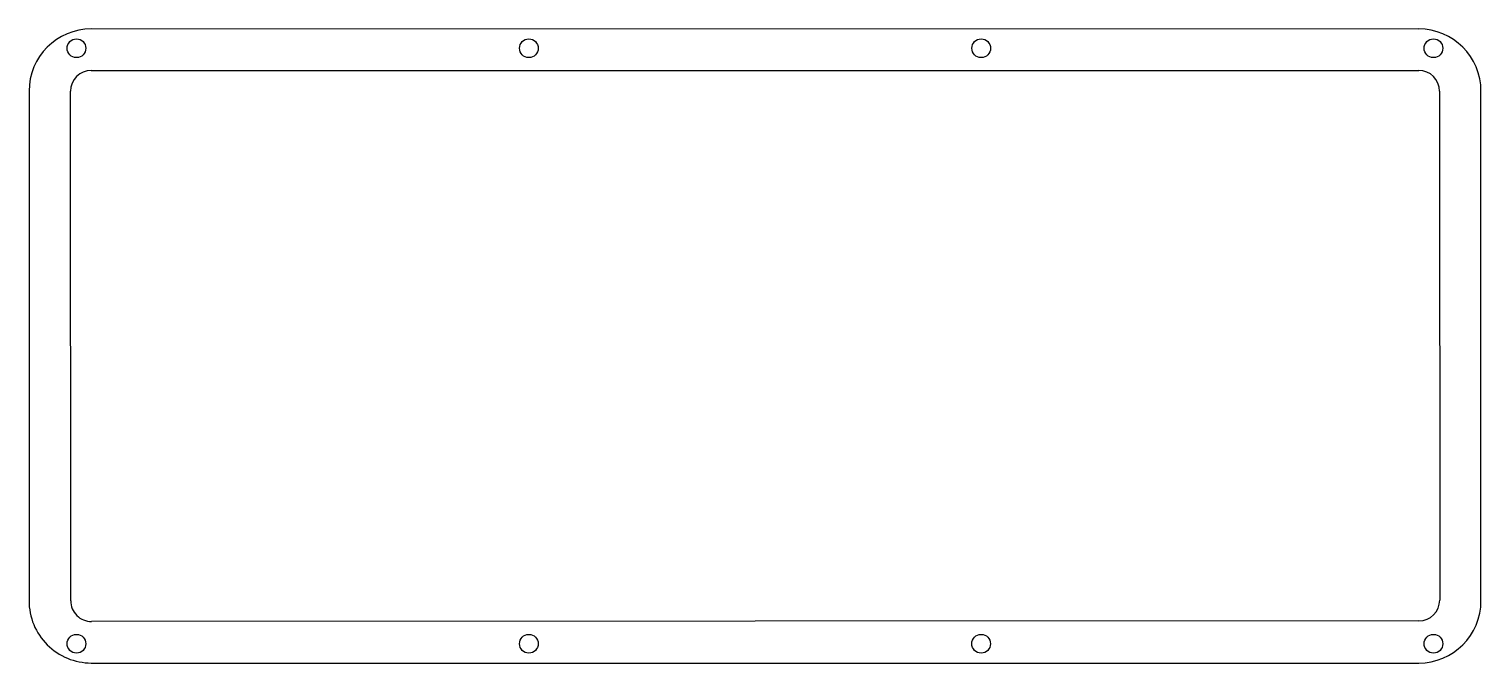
# Model space of a CAD drawing. Header units: millimetres. Extents: x 8 to 272, y 7 to 123.
import ezdxf

# ---------------------------------------------------------------- set-up
doc = ezdxf.new("R2010")
doc.units = ezdxf.units.MM

msp = doc.modelspace()

# ---------------------------------------------------------------- linework, layer by layer
at = {"color": 0}
for p, q in [((260.41, 122.59), (19.38, 122.6)), ((19.38, 115.07), (260.42, 115.07)), ((8.07, 111.29), (8.07, 18.7)), ((15.64, 18.7), (15.6, 111.29)), ((264.2, 111.29), (264.24, 18.82)), ((271.72, 18.7), (271.72, 111.29)), ((260.46, 15.04), (19.43, 14.92)), ((19.38, 7.39), (260.41, 7.39))]:
    msp.add_line(p, q, dxfattribs=at)
msp.add_circle((16.69, 119.1), 1.7, dxfattribs=at)
at = {"linetype": 'Continuous'}
for centre in [(98.83, 119.1), (180.97, 119.1), (263.1, 119.1), (16.69, 10.89), (98.83, 10.89), (180.96, 10.89), (263.1, 10.89)]:
    msp.add_circle(centre, 1.7, dxfattribs=at)
at = {"color": 0}
for centre, radius, start, end in [((19.38, 111.29), 11.31, 90.0157, 179.9833), ((260.42, 111.29), 11.31, 0.0157, 90.0157), ((19.38, 111.29), 3.78, 89.9714, 179.9714), ((260.42, 111.29), 3.78, 0.0276, 89.9714), ((19.38, 18.7), 11.31, 179.9833, 269.9839), ((19.42, 18.7), 3.78, 180.0276, 270.0276), ((260.42, 18.7), 11.31, 269.9839, 359.9833), ((260.46, 18.82), 3.78, 270.0276, 0.0276)]:
    msp.add_arc(centre, radius, start, end, dxfattribs=at)

doc.saveas('drawing.dxf')
